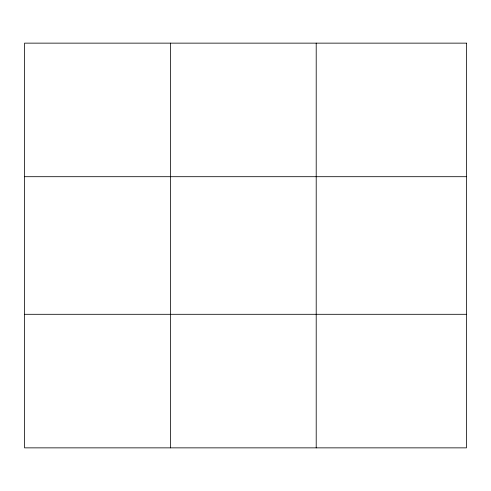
<?xml version="1.0" encoding="UTF-8"?>
<svg xmlns="http://www.w3.org/2000/svg" width="491" height="491" viewBox="0 0 491 491"><rect width="100%" height="100%" fill="white"/><g stroke="black" fill="none" stroke-linecap="round" stroke-linejoin="round"><path stroke-width="0.74" d="M170.377 447.86L170.377 43.14M316.204 447.86L316.204 43.14M24.55 176.699L466.45 176.699M24.55 314.301L466.45 314.301M466.45 43.14L466.45 447.86L24.55 447.86L24.55 43.14L466.45 43.14"/></g></svg>
